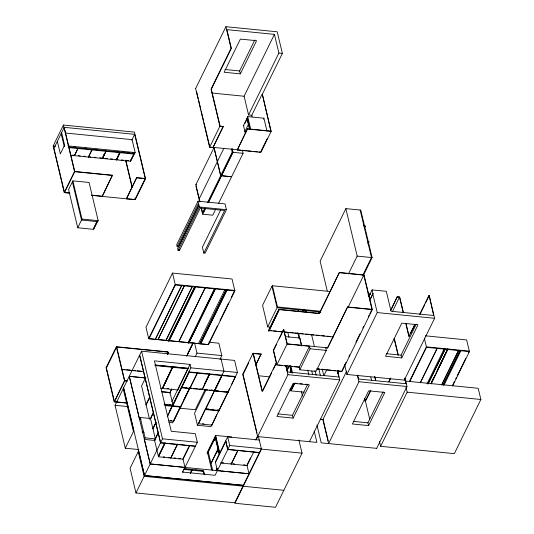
<?xml version="1.0" encoding="UTF-8"?>
<svg xmlns="http://www.w3.org/2000/svg" width="534" height="534" viewBox="0 0 534 534"><rect width="100%" height="100%" fill="white"/><g stroke="black" fill="none" stroke-linecap="round" stroke-linejoin="round"><path stroke-width="0.8" d="M145.268 378.159L145.355 377.344M70.067 193.188L64.267 192.647L53.153 145.989L63.413 125.043L134.414 132.105L145.542 178.73L135.269 199.709L134.902 198.061M145.221 178.483L136.717 177.642L126.491 198.835L134.942 199.469L145.221 178.483L134.681 134.334L64.227 127.332L53.947 148.312L64.487 192.46L69.4 192.948M64.12 146.116L60.335 153.852L57.352 141.363M71.142 155.347L74.346 155.661L77.851 148.512M91.875 149.9L88.37 157.056L74.466 155.674L77.971 148.519L77.557 148.465M64.267 192.647L74.546 171.668L63.413 125.043M64.487 192.46L74.767 171.481L64.227 127.332M72.39 181.84L81.508 220.035L97.709 221.65L98.183 220.669L89.065 182.474L72.864 180.866L68.599 189.57L77.724 227.771L93.377 229.326L97.168 221.597M105.899 151.296L102.395 158.451L88.49 157.069L91.995 149.914L91.581 149.86M104.617 153.285L102.395 158.451M104.731 153.298L102.515 158.464L116.425 159.846L119.93 152.691M102.515 158.464L106.019 151.309L105.612 151.255M77.724 227.771L81.989 219.06L72.864 180.866M119.756 152.657L116.545 159.86L130.45 161.241L133.954 154.086L130.676 160.133M116.545 159.86L120.05 152.704L119.636 152.651L116.425 159.846M112.427 175.225L102.194 196.419L112.427 175.225L74.767 171.481M131.845 140.128L134.681 134.334M130.79 160.854L134.581 153.118L132.926 152.958M65.762 133.059L132.078 139.654L135.162 152.577L134.681 153.552L68.372 146.957M126.438 198.621L136.717 177.642M195.604 88.577L225.915 26.7L277.206 31.8L282.366 53.4L262.334 94.298L271.179 131.364L260.899 152.344L237.283 149.994L247.509 128.801L270.858 131.117L262.334 94.298M262.06 94.271L251.781 115.257L248.57 114.937L278.888 53.053L274.423 34.363L226.883 29.637L231.349 48.327L211.31 89.225L220.108 126.071L223.265 126.598L212.986 147.578L209.608 147.244L219.888 126.264L211.037 89.198L231.075 48.3L225.915 26.7M240.32 73.859L256.567 40.697L240.373 39.089L224.126 72.25L240.32 73.859L239.626 70.955L254.791 40.003M223.212 126.384L212.986 147.578M106.072 367.732L116.352 346.753L168.05 351.893L168.343 353.134L167.636 354.576M199.202 198.661L195.871 184.691L213.987 147.698L214.701 147.771M167.362 354.549L168.07 353.101L167.83 352.08L116.672 346.993L106.4 367.979L114.443 401.681L126.818 402.91M248.57 114.937L244.105 96.24L274.423 34.363M220.709 209.895L202.413 247.249L203.801 253.063L205.096 253.196L226.409 209.682L225.021 203.868L198.027 201.184L176.707 244.692L177.175 246.635L178.469 246.761L198.595 205.677M223.833 148.385L199.229 198.775L199.97 201.872M177.175 246.635L198.034 204.055L198.494 205.99L177.635 248.57L178.096 250.513L179.397 250.64L200.257 208.06L224.66 210.483L203.801 253.063M178.096 250.513L199.416 206.998L198.027 201.184M266.933 130.89L263.903 118.221L247.709 116.606L247.229 117.58L250.066 129.468M245.44 133.694L243.484 125.503L246.988 118.348L249.825 129.201M245.013 123.261L247.422 118.341M246.675 120.137L247.335 118.788M215.048 288.433L188.816 342.708L208.52 344.664L234.873 290.883L232.03 278.988L172.509 273.068L145.982 327.215L148.706 338.623L208.227 344.537L212.592 335.639M205.443 208.34L203.274 212.779L202.56 212.706L204.736 208.267M207.633 202.346L220.682 175.713L217.351 161.782M242.316 150.107L243.077 153.318L231.629 176.694L220.749 175.579L232.197 152.203L231.462 149.106M208.347 202.419L221.39 175.786M221.463 175.646L232.911 152.27L231.99 148.399M215.656 209.295L212.766 215.202L202.68 214.194L205.57 208.293M208.46 202.393L221.47 175.833M221.543 175.693L232.991 152.317L232.223 149.106M237.283 149.994L247.509 128.801M126.551 403.057L114.223 401.868L124.502 380.889L116.352 346.753M114.443 401.681L124.722 380.695L116.672 346.993M138.82 449.555L125.29 448.213L115.05 405.313L139.601 355.19L160.534 442.84L135.976 492.962L234.8 502.788L259.357 452.665L227.751 449.521L215.095 475.3L182.701 472.076L195.357 446.304L160.534 442.84M231.462 384.727L237.463 372.478L234.586 360.417L141.577 351.172L139.681 355.037L160.607 442.686L195.431 446.15L197.326 442.279L195.27 433.668L171.247 431.278L154.426 360.857L190.051 364.395L190.872 367.846L169.972 410.506M148.706 338.623L175.232 284.475L234.753 290.396L232.557 294.875M175.739 326.521L168.784 340.712L148.999 338.75L175.346 284.962L172.509 273.068M218.546 203.394L231.562 176.834L220.682 175.713M155.321 339.377L181.673 285.59M155.294 339.37L181.66 285.543M263.429 119.195L263.903 118.221M157.984 339.591L184.357 285.81M158.024 339.644L184.33 285.81M144.827 378.579L145.515 377.171M145.495 377.932L141.577 385.942L149.527 419.257M168.871 341.079L195.224 287.292L194.409 287.212L168.077 341.046L168.938 341.133L195.284 287.345L195.017 286.444M260.932 151.376L267.087 138.82M177.568 322.783L179.397 319.052M181.226 315.314L188.549 300.375M190.378 296.637L192.207 292.906M194.036 289.168L195.137 286.932L175.346 284.962M195.204 286.464L168.971 340.732L188.629 342.688L197.046 325.506M167.122 353.528L167.83 352.08M149.961 396.622L146.036 404.632L146.576 404.685M149.647 397.523L146.076 404.805L146.616 404.859M141.036 419.19L139.461 419.03L140.215 417.488L150.475 418.502L155.341 438.881L154.586 440.423L158.491 456.797L183.055 459.233L189.837 445.403M125.29 448.213L133.82 430.804L123.574 387.911M205.163 287.926L178.817 341.713L205.116 287.853M162.349 388.425L172.589 366.878L162.349 388.425L160.754 388.271M162.563 388.452L172.809 366.905L162.563 388.452L177.835 389.967L188.081 368.42L155.047 365.136M150.434 418.596L153.645 412.041M153.358 412.882L150.521 418.676L151.062 418.729M214.862 288.413L215.062 289.268L214.254 289.188L187.915 343.022L188.782 343.108L215.129 289.321L214.915 288.42M198.875 321.768L200.704 318.037M201.438 316.542L210.95 297.118M212.779 293.386L214.975 288.901L195.324 286.945M188.716 343.048L215.062 289.268M250.519 457.885L246.955 465.167L249.011 473.785L150.188 463.959L144.327 439.402L145.081 437.86L140.215 417.488M193.088 342.674L187.434 354.442M186.673 355.998L192.16 344.79M186.78 356.024L192.213 344.931M169.612 393.298L171.608 389.226M171.781 388.946L170.006 392.57L161.722 391.742L169.992 392.523L172.976 405.019L172.595 405.787M156.088 422.08L152.891 428.602L153.432 428.655M156.128 422.26L152.931 428.782L153.472 428.835M226.176 289.969L199.809 343.796L226.149 289.962M171.855 401.535L190.051 364.395M195.17 356.812L196.986 353.101L194.59 343.062M158.498 432.186L155.301 438.708L155.841 438.761M154.586 440.423L158.505 432.413M170.166 410.339L172.362 405.853L167.336 416.754M197.26 372.699L209.522 373.913L202.159 389.586L189.897 388.365L197.366 373.126L197.153 372.685L189.009 371.878L181.647 387.544L189.79 388.358L197.253 373.119L189.109 372.305L181.647 387.544M167.229 416.747L172.255 405.84M181.573 387.697L172.702 405.8L181.467 387.27L181.573 387.697L189.717 388.512L189.61 388.078L183.936 399.666M212.799 335.212L217.311 325.994M220.115 320.273L228.579 303.005M231.482 297.071L232.21 295.582M160.607 442.686L162.503 438.821L141.577 351.172M173.91 420.131L180.505 406.661L173.65 421.306L168.764 420.819M164.499 404.986L180.846 406.608L189.717 388.512M164.766 443.086L158.351 456.19L158.885 456.243M158.391 456.363L164.812 443.253M158.491 456.797L165.266 442.96M204.902 383.352L209.522 373.913M205.043 383.365L209.662 373.927L235.494 376.497L228.131 392.17L214.741 390.835L214.641 390.407M209.662 373.927L202.299 389.6L214.561 390.815L222.024 375.582L221.924 375.148L205.804 409.091L205.697 408.657L208.847 408.971M170.666 458.005L177.442 444.168M170.88 458.025L177.662 444.188M205.103 389.693L195.29 409.718L179.564 408.156M220.001 359.282L221.817 355.571L218.867 343.208L208.934 342.221M206.291 389.279L194.563 413.223L197.44 425.278L210.943 426.619L216.804 414.651M197.44 425.278L223.966 371.137L221.089 359.075M218.853 410.472L211.991 425.117L198.601 423.789L205.463 409.144L219.194 410.419L228.058 392.323L227.951 391.889L226.383 391.736M214.741 390.835L222.104 375.168M189.016 446.424L182.955 458.806L185.011 467.417L150.234 463.919L129.321 376.357L145.882 378.005L129.261 376.31L139.461 419.03M272.026 286.538L272.407 285.763L330.172 291.504M218.119 411.968L229.633 388.465M190.458 472.81L191.92 469.82L190.284 469.66M190.304 473.578L192.14 469.84M255.793 365.116L261.059 354.049L253.009 353.248L242.73 374.227L257.608 436.558L316.882 442.412L314.179 431.078M248.717 362.9L243.05 374.474L257.034 433.027M270.171 327.135L267.694 326.888L277.466 306.95L272.407 285.763M231.783 437.039L215.589 435.43L207.065 452.832L207.272 453.693L215.416 437.066L219.594 454.561M215.222 437.7L208.253 451.918L210.983 463.352L217.952 449.141L215.222 437.7L215.756 437.753L218.493 449.194L217.952 449.141M208.44 452.458L207.813 453.746L211.658 469.853M214.161 440.79L215.956 437.119M214.661 440.003L215.756 437.753M339.377 272.487L319.392 313.598L279.122 309.6L268.942 331.007L268.522 330.339L278.801 309.353L319.345 313.385L339.377 272.487L364.028 274.937L372.305 309.607L341.994 371.49L317.016 369.007M268.942 331.007L279.122 309.6M268.675 330.98L278.955 310L278.801 309.353M256.1 364.181L261.059 354.049M219.628 453.953L218.533 449.374L217.992 449.321L211.03 463.539L212.672 470.401M216.657 452.932L218.126 449.942M259.27 440.029L227.664 436.885L225.769 440.757L227.824 449.368L259.431 452.512L261.326 448.647L229.72 445.503L227.824 449.368M215.449 462.457L225.795 441.338M276.799 365.009L287.078 344.029L309.486 346.252L299.207 367.238L276.799 365.009L273.301 350.364L283.581 329.385L287.299 343.836L327.569 347.841L347.607 306.943L371.984 309.366L363.808 275.123L339.43 272.7M276.252 361.611L273.575 350.391L276.405 344.604M279.242 338.816L283.848 329.411M215.963 470.481L217.058 468.238M216.003 470.661L217.104 468.411M363.908 225.769L364.515 225.829L360.764 210.109L345.852 208.627L320.126 261.146L327.235 290.923M297.798 311.329L298.519 309.86M276.365 362.579L262.161 391.582L253.009 353.248M262.795 390.868L271.539 373.019M273.361 369.301L276.272 363.354M237.924 450.182L231.149 464.019L231.042 463.585M305.675 312.283L306.403 310.815M238.137 450.202L231.362 464.039L231.262 463.605M286.591 370.195L288.694 365.903M287.072 370.082L288.794 366.564M287.753 368.974L288.747 366.945M255.639 440.049L257.815 435.624M257.608 436.558L287.926 374.681L285.823 365.883M256.113 439.789L257.562 436.832M318.291 313.371L319.012 311.896M290.196 372.205L290.897 370.776L291.264 371.27M290.209 372.258L290.91 370.83M319.098 313.451L319.819 311.976M253.83 451.764L247.055 465.601L220.408 462.951M364.281 227.511L365.009 226.022L364.495 228.165L365.062 225.989L363.934 225.875M364.328 227.477L365.062 225.989M347.607 306.943L327.622 348.055L325.68 347.868L326.287 350.404L316.008 371.39L299.814 369.775L310.087 348.795L309.486 346.252M258.469 436.672L261.44 449.114L234.913 503.262L275.524 507.3L302.044 453.152L298.893 439.936M290.429 390.634L293.934 383.479L294.281 383.919L290.97 390.688L290.429 390.634L290.049 389.059M304.193 392.183L291.01 390.868L294.801 383.138L297.498 383.405M348.495 273.862L357.193 256.113L345.852 208.627M368.059 243.344L368.787 241.855L367.719 241.748L368.84 241.815L368.273 243.998M368.113 243.304L368.84 241.815M368.213 243.991L368.787 241.855M293.133 418.089L309.38 384.921L293.179 383.312L276.932 416.48L293.133 418.089L292.472 415.332L307.637 384.38M362.726 275.417L371.49 257.535L360.15 210.042M363.34 275.477L372.105 257.595L368.333 241.809M348.101 307.183L363.808 275.123M323.844 375.722L326.768 369.762L330.893 370.175M368.807 296.597L372.085 289.909L386.309 291.324L391.068 311.262L433.668 315.501L429.176 295.582L434.596 318.284L404.285 380.161M369.815 299.661L372.999 293.74L372.085 289.909M370.449 298.947L372.999 293.74M338.069 372.405L338.796 370.916M337.735 373.406L338.83 371.17M342.034 370.503L346.052 362.299M348.976 356.338L349.703 354.843M355.918 342.174L359.929 333.97M362.853 328.003L363.587 326.514M368.333 316.822L369.061 315.334M369.795 313.838L371.617 310.114M309.44 441.711L339.757 379.834L337.655 371.037M357.393 375.342L358.921 381.737L328.61 443.62L322.876 419.624L346.619 371.163M404.305 380.128L346.92 374.461L377.231 312.577L372.725 293.713M390.901 309.767L397.283 296.744L399.712 296.984L403.37 312.303M390.601 310.708L397.283 296.744M392.403 311.642L399.492 297.178L397.329 296.964M370.79 390.681L365.203 401.508L370.516 390.654M414.698 324.559L408.87 336.453L405.807 323.631M419.797 314.146L428.909 295.556M410.599 333.51L414.604 325.326M420.071 314.172L424.804 304.507M425.538 303.018L429.176 295.582M368.587 425.591L384.834 392.423L368.64 390.815L352.393 423.983L368.587 425.591L367.933 422.835L383.092 391.883M401.748 357.907L417.995 324.745L401.795 323.137L385.548 356.298L401.748 357.907L401.087 355.15L416.253 324.198M388.732 381.743L390.554 378.012M388.999 381.77L390.461 378.786M376.657 448.393L406.975 386.516L405.072 378.553M409.318 381.717L426.392 346.86L469.313 351.125L468.585 352.62M409.671 381.697L426.506 347.334L424.29 338.055M405.319 381.042L478.19 388.285L480.867 399.492L454.341 453.64L380.642 446.311L407.168 392.163L406.02 387.364M420.305 382.684L437.172 348.328L420.325 382.758M427.06 383.819L443.881 349.41L444.962 349.563L428.128 383.926M428.048 383.873L444.882 349.51M431.252 382.591L433.087 378.86M437.112 370.643L442.232 360.183M442.966 358.688L445.89 352.714M431.092 383.359L434.756 375.889M437.313 370.663L447.559 349.743M431.005 383.819L447.726 348.976M431.205 383.839L447.926 348.996M443.133 384.974L459.994 350.618L443.14 385.027M444.021 385.114L460.882 350.751M452.598 385.241L454.421 381.536M455.776 378.766L456.51 377.271M457.238 375.776L465.681 358.541M452.598 385.962L469.433 351.606L466.643 339.918L425.371 335.813M278.888 53.053L282.366 53.4M225.048 69.507L239.626 70.955M212.138 93.063L244.105 96.24M243.484 125.503L244.025 125.557M219.888 126.264L223.265 126.598M247.562 129.014L271.179 131.364M244.899 131.424L245.44 131.477L244.912 131.471L248.403 124.268L248.764 124.756M210.603 147.13L240.847 150.101M242.863 150.341L246.608 150.668M247.696 150.822L251.721 151.222M253.336 151.382L257.361 151.783M258.957 151.896L260.599 152.063M232.197 152.203L232.911 152.27M232.991 152.317L243.077 153.318M68.018 145.902L135.162 152.577M74.072 147.104L75.728 147.271M84.846 148.178L86.501 148.339M95.619 149.246L97.281 149.413M117.173 151.389L118.828 151.556M122.146 151.883L123.808 152.05M127.946 152.464L129.608 152.624M53.133 146.022L55.629 146.236M68.245 147.551L133.954 154.086M72.771 155.087L74.426 155.254M78.451 155.654L80.227 155.828M83.544 156.155L85.2 156.322M89.205 156.722L90.84 156.883M94.318 157.23L95.98 157.397M99.838 157.777L101.473 157.944M105.098 158.298L107.321 158.525M110.591 158.845L112.554 159.045M115.871 159.372L118.074 159.593M121.345 159.92L123.334 160.113M126.645 160.44L128.714 160.647M74.546 171.668L112.474 175.439M136.771 177.855L145.542 178.73M195.871 184.691L196.579 184.764M91.501 195.15L102.148 196.205M91.481 195.357L135.282 199.669M199.416 206.998L226.409 209.682M367.686 241.595L368.3 241.655L364.555 225.975M81.989 219.06L98.183 220.669M357.193 256.113L372.105 257.595M368.019 293.833L370.503 294.08M368.113 294.054L370.576 294.301M215.162 288.921L234.873 290.883M195.284 287.345L194.409 287.212M214.261 289.234L215.129 289.321M347.661 307.157L372.305 309.607M377.231 312.577L434.596 318.284M277.466 306.95L320.373 311.222M298.473 309.587L300.095 309.747M302.524 309.987L305.762 310.307L306.149 311.916M320.821 312.076L277.086 307.724L271.939 286.191L262.554 305.355L267.694 326.888M268.522 330.339L271.819 330.666M273.468 330.826L276.772 331.153M278.421 331.32L282.546 331.727M284.201 331.894L287.499 332.221M289.148 332.388L293.279 332.795M294.928 332.962L298.226 333.289M299.881 333.456L303.178 333.783M305.655 334.03L308.959 334.357M310.608 334.518L313.905 334.851M316.382 335.092L319.686 335.425M321.334 335.586L324.639 335.913M327.108 336.16L330.412 336.487M268.842 330.579L282.933 331.981M284.589 332.141L333.496 337.007M426.506 347.334L447.839 349.456M448.039 349.476L469.433 351.606M285.743 336.647L299.821 338.049L301.75 346.119M386.509 353.702L401.087 355.15M310.087 348.795L326.287 350.404M159.599 339.324L161.248 339.49M261.113 354.262L253.33 353.488L262.234 390.801M196.986 353.101L221.817 355.571M278.675 364.982L281.992 365.316M284.475 365.563L287.793 365.89M289.448 366.057L292.766 366.384M294.421 366.551L299.4 367.045M316.802 368.774L319.292 369.021M321.775 369.268L325.093 369.601M332.555 370.342L335.866 370.669M337.528 370.836L341.673 371.25M287.926 374.681L339.757 379.834M358.921 381.737L406.975 386.516M190.872 367.846L237.463 372.478M155.02 364.969L188.155 368.266M258.383 375.749L269.904 376.891M155.147 365.57L172.696 367.312M172.909 367.332L188.182 368.854M407.168 392.163L480.867 399.492M197.366 373.126L209.622 374.347M209.762 374.361L222.024 375.582M222.211 375.596L235.601 376.931M299.928 383.646L302.357 383.886M305.515 384.2L308.025 384.453M121.665 369.288L124.969 369.575M126.591 369.775L130.71 370.142M132.332 370.342L135.636 370.636M137.258 370.836L141.376 371.203M121.245 369.455L143.526 371.671M124.722 380.695L127.199 380.942M124.502 380.889L126.965 381.129M184.804 387.437L186.433 387.604M191.432 388.098L189.797 387.938L189.897 388.365M195.517 388.505L197.153 388.665M200.424 388.992L202.059 389.152L202.159 389.586M211.19 390.06L212.819 390.227M183.91 387.51L186.353 387.757M191.372 388.251L189.724 388.091L172.709 422.821L168.904 422.441M193.842 388.498L197.139 388.825M198.788 388.992L202.086 389.319M204.562 389.566L207.859 389.893M209.508 390.06L212.806 390.387M216.143 390.714L218.506 390.955M221.657 391.262L223.232 391.422M214.668 390.988L228.058 392.323M167.049 388.472L168.691 388.639M277.894 413.883L292.472 415.332M353.354 421.386L367.933 422.835M320.273 419.15L321.682 419.29M320.407 419.377L322.876 419.624M164.072 404.131L172.976 405.019M169.198 405.032L170.847 405.193M211.998 409.284L213.573 409.444M217.512 409.832L219.087 409.992L219.194 410.419M165.126 405.553L172.362 406.274M172.469 406.281L180.612 407.095M205.563 409.571L218.953 410.906M115.05 405.313L127.479 406.548M170.286 420.552L171.915 420.712M202.439 423.749L204.008 423.903M376.677 448.36L321.208 442.846L316.949 425.037M142.057 431.626L143.706 431.792M142.191 432.453L144.153 432.647M162.503 438.821L197.326 442.279M261.44 449.114L302.044 453.152M145.081 437.86L155.341 438.881M144.327 439.402L155.12 440.477M163.257 456.85L164.879 457.011M168.13 457.331L169.752 457.491M174.024 457.918L175.653 458.079M178.897 458.406L180.519 458.566M221.957 462.684L223.606 462.844M232.911 463.772L234.559 463.939M243.651 464.84L245.3 465.007M217.398 470.601L248.998 473.738M184.07 468.605L203.467 470.567L204.789 474.719M184.557 469.086L187.013 469.333M195.411 470.167L197.046 470.327M201.138 470.734L202.773 470.901M183.689 469.379L203.094 471.342L204.228 474.746M242.943 486.16L144.127 476.335L138.219 451.61M243.244 486.254L283.854 490.292M444.682 348.675L444.962 349.563M406.06 323.584L409.144 336.48M399.492 297.178L403.13 312.41M404.692 378.065L406.047 383.732L358.534 379.006L357.593 375.075M394.446 338.97L398.11 354.316M394.059 338.436L398.124 355.477M374.828 376.684L375.749 380.555L374.521 376.51M370.776 377.051L371.544 380.281M379.494 441.511L380.642 446.311M364.889 398.985L369.722 419.217M364.435 398.297L365.203 401.508M344.624 364.729L346.92 374.461M337.308 370.689L338.83 377.051L287.539 371.951L286.037 365.656M322.202 369.001L323.744 375.449M311.529 334.464L314.413 346.539M318.711 368.493L320.453 375.789M314.973 370.496L316.135 375.362M251.808 115.231L252.168 116.859M311.803 371.117L312.57 374.341M323.097 419.437L328.223 440.89M247.709 116.606L250.733 129.281M307.657 369.989L308.812 374.835M298.613 333.329L301.516 345.491M246.988 118.348L249.652 129.502M297.745 332.689L299.1 338.362M299.207 367.238L299.814 369.775M287.826 332.435L288.987 337.301M301.33 391.288L302.484 396.128M283.581 329.385L287.078 344.029M290.883 365.957L292.619 373.226M290.209 366.124L291.751 372.585M289.929 365.703L291.637 372.845M289.768 366.05L291.284 372.405M290.623 389.253L291.01 390.868M214.061 147.564L217.391 161.535M217.418 161.642L220.749 175.579M213.987 147.698L217.325 161.668M196.565 91.514L198.294 98.757M198.681 100.372L200.991 110.031M201.371 111.639L203.681 121.298M204.061 122.907L209.635 146.249M195.624 88.544L209.608 147.244M224.801 289.828L198.448 343.616M201.452 208.06L202.56 212.706M195.971 186.106L199.609 201.358M201.144 207.779L202.68 214.194M228.031 391.736L228.131 392.17M208.407 344.176L208.52 344.664M227.664 436.885L229.72 445.503M227.751 449.521L225.695 440.91L215.349 462.023L217.405 470.641M179.084 249.345L179.397 250.64M215.589 435.43L219.774 452.959M217.992 449.321L219.267 454.661M211.885 424.69L211.991 425.117M189.009 371.878L189.109 372.305M198.501 423.355L198.601 423.789M189.69 387.924L189.79 388.358M130.349 160.814L130.45 161.241M125.877 160.28L132.192 186.847M125.55 160.133L132.072 187.427M177.735 389.54L177.835 389.967M180.746 406.18L180.846 406.608M173.543 420.879L173.65 421.306M182.561 471.055L182.922 472.543M148.879 338.262L148.999 338.75M88.384 156.642L88.49 157.069M88.27 156.629L88.37 157.056M74.359 155.247L74.466 155.674M74.239 155.234L74.346 155.661M123.641 387.958L144.547 475.52L243.317 485.339L144.5 475.56L138.6 450.836L130.076 468.238L135.976 492.962M123.194 388.685L133.44 431.579M61.617 132.652L64.701 145.568L64.227 146.55L61.143 133.627M106.092 367.699L114.223 401.868M96.601 222.177L93.29 228.946L93.83 228.999L97.335 221.844L96.601 222.177M192.267 286.598L165.961 340.432L192.267 286.598M226.983 290.049L200.624 343.876L226.957 290.049M458.532 350.471L441.678 384.88L458.532 350.471"/></g></svg>
